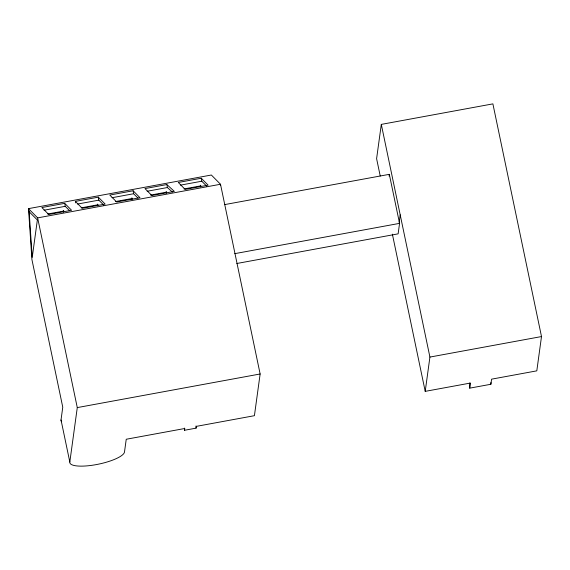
<?xml version="1.0" encoding="UTF-8"?>
<svg xmlns="http://www.w3.org/2000/svg" width="570" height="570" viewBox="0 0 570 570"><rect width="100%" height="100%" fill="white"/><g stroke="black" fill="none" stroke-linecap="round" stroke-linejoin="round"><path stroke-width="0.85" d="M380.233 176.03L376.606 158.681L381.301 124.388L492.893 103.875L541.5 336.557L536.805 370.849L491.582 379.164L490.884 384.266L469.709 388.156L469.808 382.983M490.884 384.266L490.92 382.541M184.559 430.264L184.801 428.49L126.241 439.249L124.495 451.989A27.909 7.268 -11.8 0 1 96.116 464.628A27.909 7.268 -11.8 0 1 69.818 462.042L61.026 419.933L62.764 407.194L31.927 259.585L28.5 208.634L211.356 175.018L220.505 184.26L260.134 373.984L254.419 415.687L196.329 426.367L196.087 428.141L184.559 430.264L184.466 428.077M69.818 462.042L77.278 407.593L37.641 217.875L28.5 208.634L29.156 211.762L32.226 257.412L37.356 219.977L29.156 211.762M220.383 185.122L220.505 184.26L37.641 217.875M389.082 176.08L389.324 174.335L224.509 204.63M399.178 222.343L400.204 214.847M389.324 174.335L399.563 223.362L398.131 233.843L236.807 263.497M469.709 388.156L470.407 383.054L425.213 391.362L429.915 357.069L381.301 124.388M64.724 203.34L41.867 207.537L48.721 214.47L71.585 210.273L64.724 203.34L65.237 206.319L69.59 210.679M75.354 201.381L98.311 197.163L105.172 204.096L82.215 208.314L75.354 201.381L75.611 202.87M133.124 190.765L109.789 195.054L116.651 201.987L139.978 197.697L133.124 190.765L133.629 193.743L137.99 198.104M166.882 184.559L144.972 188.585L151.827 195.517L174.342 191.385L166.882 184.559L167.395 187.537L172.354 192.033M201.267 178.239L178.289 182.464L185.15 189.397L208.128 185.172L201.267 178.239L201.78 181.217L206.76 186.205M44.068 210.209L65.237 206.319M77.57 204.053L98.824 200.141L103.804 205.129M112.034 197.719L133.629 193.743M147.167 191.256L167.395 187.537M180.505 185.129L201.78 181.217M47.73 214.007L63.819 211.05M81.168 207.858L98.104 204.744M115.453 201.552L132.39 198.445M150.587 195.097L166.675 192.14M184.024 188.948L200.961 185.834M234.755 253.657L399.563 223.362M77.278 407.593L260.134 373.984M429.915 357.069L541.5 336.557M392.374 234.149L425.213 391.362M98.311 197.163L98.824 200.141M200.476 185.229L200.59 186.96M166.191 191.527L166.305 193.266M131.905 197.833L132.019 199.564M97.62 204.131L97.734 205.87M63.334 210.437L63.448 212.175M196.002 425.961L196.087 428.141M61.681 421.729A27.909 7.268 -11.8 0 1 61.026 419.933"/></g></svg>
